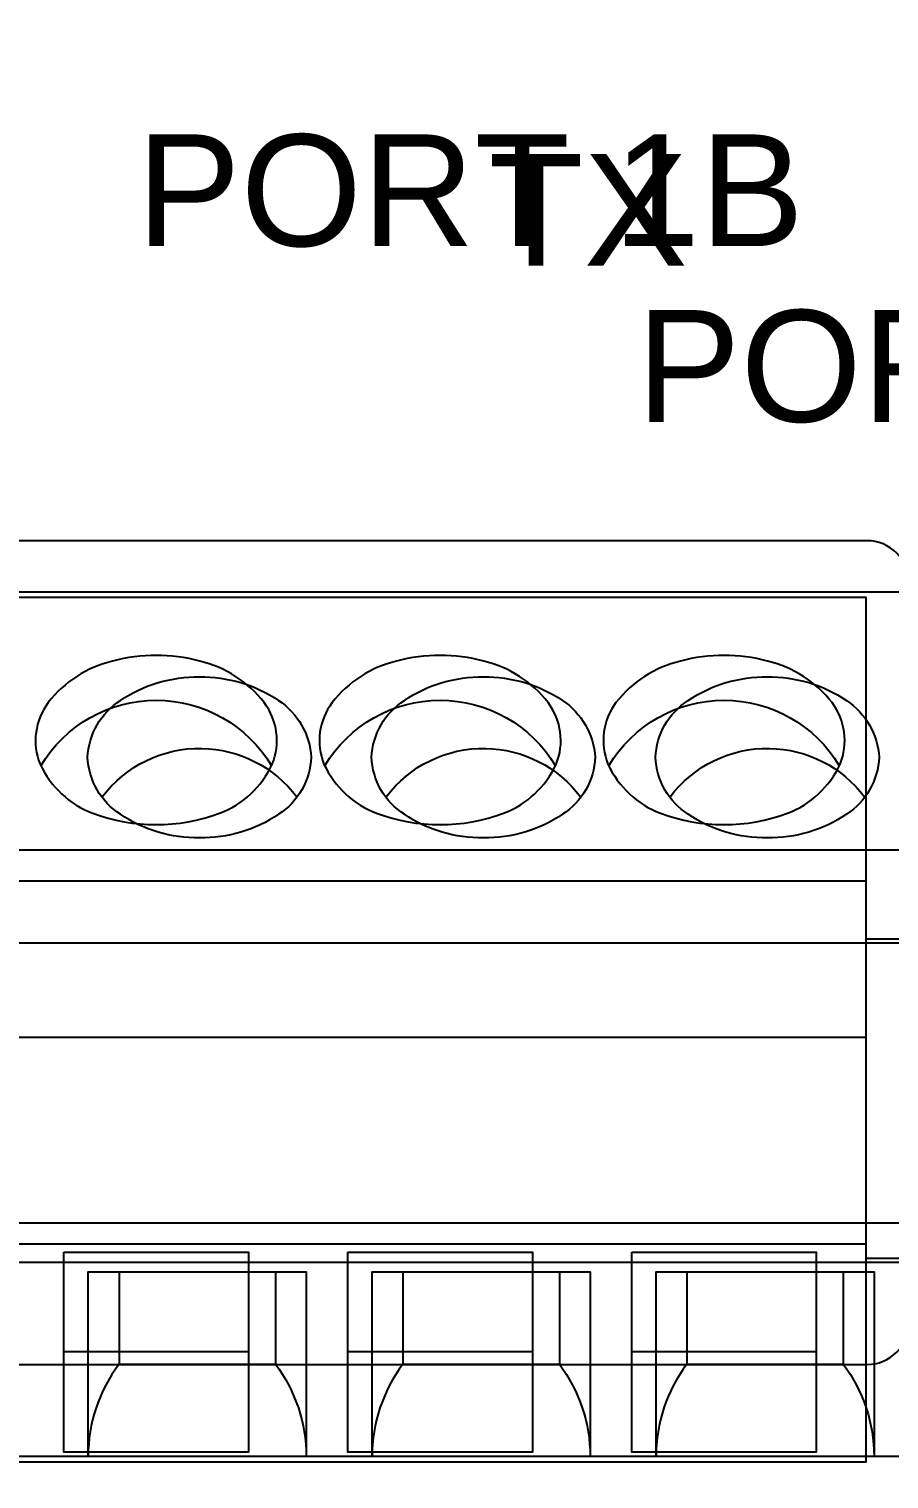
# Model space of a CAD drawing. Extents: x 1 to 23.8, y 0.2 to 17.
# Drawn here: x 18.965 to 19.571, y 5.326 to 6.347 of the extents above; entities that cross this region are included whole.
import ezdxf

# ---------------------------------------------------------------- set-up
doc = ezdxf.new("R2010")
doc.units = 0
doc.header["$MEASUREMENT"] = 0
for name, color, linetype in [('1_01__00__NONE__NO_FO__IRI', 7, 'CONTINUOUS'), ('1_02__01___1__10-100BASE-T', 7, 'CONTINUOUS'), ('1_03__04___1__100BASE-FX__', 7, 'CONTINUOUS'), ('1_04__06___2__10-100BASE-T', 7, 'CONTINUOUS'), ('1_05__08___2__100BASE-FX__', 7, 'CONTINUOUS'), ('1_06__10__NONE__FO__IRIG', 7, 'CONTINUOUS'), ('1_07__11___1__10-100BASE-T', 7, 'CONTINUOUS'), ('1_08__14___1__100BASE-FX__', 7, 'CONTINUOUS'), ('1_09__16___2__10-100BASE-T', 7, 'CONTINUOUS'), ('1_10__18___2__100BASE-FX__', 7, 'CONTINUOUS'), ('2_01__0-__EMPTY', 7, 'CONTINUOUS'), ('2_02__A0__EIA-232_EIA-485', 7, 'CONTINUOUS'), ('2_03__1-___4__DI__4__DO__S', 7, 'CONTINUOUS'), ('2_04__B-___4__DI__4__DO__F', 7, 'CONTINUOUS'), ('2_05__C-___4__DI__3__DO', 7, 'CONTINUOUS'), ('2_06__2X___8__DO__STD_FORM', 7, 'CONTINUOUS'), ('2_07__2A___8__DO__STD_FORM', 7, 'CONTINUOUS'), ('2_08__2B___8__DO__STD__6__', 7, 'CONTINUOUS'), ('2_09__2C___8__DO__STD__2__', 7, 'CONTINUOUS'), ('2_10__3-___8__DI', 7, 'CONTINUOUS'), ('2_11__D-___14__DI', 7, 'CONTINUOUS'), ('2_12__5-___8__AI', 7, 'CONTINUOUS'), ('2_13__6-___4__AI__4__AO', 7, 'CONTINUOUS'), ('6_00_____DWG', 7, 'CONTINUOUS')]:
    doc.layers.add(name, color=color, linetype=linetype)
doc.styles.add('ARIAL', font='arial.ttf')

msp = doc.modelspace()

# ---------------------------------------------------------------- linework, layer by layer
at = {"layer": '2_01__0-__EMPTY'}
for points in [[(20.7505, 5.9869), (19.8552, 5.9869, 0.414214), (19.8253, 5.957), (19.8253, 5.9419), (19.5853, 5.9419), (19.5853, 5.957, 0.414214), (19.5555, 5.9869), (18.5902, 5.9869, 0.414214)], [(18.5902, 5.4069), (19.5555, 5.4069, 0.414214), (19.5853, 5.4367), (19.5853, 5.4519), (19.8253, 5.4519), (19.8253, 5.4367, 0.414214), (19.8552, 5.4069), (20.7505, 5.4069, 0.414214)]]:
    msp.add_lwpolyline(points, format="xyb", dxfattribs=at)
at = {"layer": '2_02__A0__EIA-232_EIA-485'}
for points in [[(18.5549, 5.9471), (19.5549, 5.9471), (19.5549, 5.3381), (18.5549, 5.3381)], [(18.9899, 5.486), (19.1199, 5.486), (19.1199, 5.3452), (18.9899, 5.3452)], [(19.1899, 5.486), (19.3199, 5.486), (19.3199, 5.3452), (19.1899, 5.3452)], [(19.3899, 5.486), (19.5199, 5.486), (19.5199, 5.3452), (19.3899, 5.3452)]]:
    msp.add_lwpolyline(points, close=True, dxfattribs=at)
for points in [[(19.0996, 5.795, 0.194747), (19.1367, 5.8296, 0.262202), (19.131, 5.8729, 0.171582), (19.0856, 5.9021, 0.13218), (19.0242, 5.9021, 0.171584), (18.9788, 5.8729, 0.262202), (18.9731, 5.8296, 0.194747), (19.0102, 5.795, 0.178318)], [(19.2996, 5.795, 0.194747), (19.3367, 5.8296, 0.262202), (19.331, 5.8729, 0.171582), (19.2856, 5.9021, 0.13218), (19.2242, 5.9021, 0.171584), (19.1788, 5.8729, 0.262202), (19.1731, 5.8296, 0.194747), (19.2102, 5.795, 0.178318)], [(19.4996, 5.795, 0.194747), (19.5367, 5.8296, 0.262202), (19.531, 5.8729, 0.171582), (19.4856, 5.9021, 0.13218), (19.4242, 5.9021, 0.171584), (19.3788, 5.8729, 0.262202), (19.3731, 5.8296, 0.194747), (19.4102, 5.795, 0.178318)]]:
    msp.add_lwpolyline(points, format="xyb", close=True, dxfattribs=at)
for points in [[(18.9737, 5.8285, -0.567711), (19.1361, 5.8285)], [(19.1737, 5.8285, -0.567711), (19.3361, 5.8285)], [(19.3737, 5.8285, -0.567711), (19.5361, 5.8285)], [(19.5549, 5.7066), (19.7229, 5.7066, -0.414214), (19.7549, 5.6746), (19.7549, 5.5136, -0.415154), (19.7229, 5.4816), (19.5549, 5.4816)]]:
    msp.add_lwpolyline(points, format="xyb", dxfattribs=at)
for points in [[(19.5549, 5.7471), (18.5549, 5.7471)], [(19.5549, 5.6371), (18.5549, 5.6371)], [(19.5549, 5.4916), (18.5549, 5.4916)], [(19.1199, 5.4159), (18.9899, 5.4159)], [(19.3199, 5.4159), (19.1899, 5.4159)], [(19.5199, 5.4159), (19.3899, 5.4159)]]:
    msp.add_lwpolyline(points, dxfattribs=at)
at = {"layer": '2_03__1-___4__DI__4__DO__S'}
msp.add_lwpolyline([(18.1838, 5.9509), (19.7838, 5.9509), (19.7838, 5.3421), (18.1838, 5.3421)], close=True, dxfattribs=at)
for points in [[(19.0066, 5.8344, -0.244062), (19.0297, 5.8744, -0.154167), (19.0854, 5.891, -0.154167), (19.1411, 5.8744, -0.236767), (19.1641, 5.8344, -0.24406), (19.1411, 5.7943, -0.154167), (19.0854, 5.7777, -0.154167), (19.0297, 5.7943, -0.244061)], [(19.2066, 5.8344, -0.244062), (19.2297, 5.8744, -0.154167), (19.2854, 5.891, -0.154167), (19.3411, 5.8744, -0.236767), (19.3641, 5.8344, -0.24406), (19.3411, 5.7943, -0.154167), (19.2854, 5.7777, -0.154167), (19.2297, 5.7943, -0.244061)], [(19.4066, 5.8344, -0.244062), (19.4297, 5.8744, -0.154167), (19.4854, 5.891, -0.154167), (19.5411, 5.8744, -0.236767), (19.5641, 5.8344, -0.24406), (19.5411, 5.7943, -0.154167), (19.4854, 5.7777, -0.154167), (19.4297, 5.7943, -0.244061)]]:
    msp.add_lwpolyline(points, format="xyb", close=True, dxfattribs=at)
for points in [[(19.0167, 5.8063, -0.001746), (19.0169, 5.8065, -0.240907), (19.087, 5.8407, -0.231198), (19.1539, 5.8065, -0.005828), (19.1542, 5.8065)], [(19.2167, 5.8063, -0.001746), (19.2169, 5.8065, -0.240907), (19.287, 5.8407, -0.231198), (19.3539, 5.8065, -0.005828), (19.3542, 5.8065)], [(19.4167, 5.8063, -0.001746), (19.4169, 5.8065, -0.240907), (19.487, 5.8407, -0.231198), (19.5539, 5.8065, -0.005828), (19.5542, 5.8065)], [(19.0287, 5.4722), (19.0287, 5.4071, 0.162853), (19.007, 5.3421, 1.944453)], [(19.1389, 5.4722), (19.1389, 5.4071, -0.162853), (19.1606, 5.3421, -1.944453)], [(19.2287, 5.4722), (19.2287, 5.4071, 0.162853), (19.207, 5.3421, 1.944453)], [(19.3389, 5.4722), (19.3389, 5.4071, -0.162853), (19.3606, 5.3421, -1.944453)], [(19.4287, 5.4722), (19.4287, 5.4071, 0.162853), (19.407, 5.3421, 1.944453)], [(19.5389, 5.4722), (19.5389, 5.4071, -0.162853), (19.5606, 5.3421, -1.944453)]]:
    msp.add_lwpolyline(points, format="xyb", dxfattribs=at)
for points in [[(18.1838, 5.7693), (19.7838, 5.7693)], [(18.1838, 5.7038), (19.7838, 5.7038)], [(18.1838, 5.5067), (19.7838, 5.5067)], [(18.1838, 5.4789), (19.7838, 5.4789)], [(19.007, 5.3421), (19.007, 5.4722), (19.1606, 5.4722), (19.1606, 5.3421)], [(19.207, 5.3421), (19.207, 5.4722), (19.3606, 5.4722), (19.3606, 5.3421)], [(19.407, 5.3421), (19.407, 5.4722), (19.5606, 5.4722), (19.5606, 5.3421)], [(19.0287, 5.4071), (19.1389, 5.4071)], [(19.2287, 5.4071), (19.3389, 5.4071)], [(19.4287, 5.4071), (19.5389, 5.4071)]]:
    msp.add_lwpolyline(points, dxfattribs=at)
at = {"layer": '2_04__B-___4__DI__4__DO__F'}
msp.add_lwpolyline([(18.1838, 5.9509), (19.7838, 5.9509), (19.7838, 5.3421), (18.1838, 5.3421)], close=True, dxfattribs=at)
for points in [[(19.0066, 5.8344, -0.244062), (19.0297, 5.8744, -0.154167), (19.0854, 5.891, -0.154167), (19.1411, 5.8744, -0.236767), (19.1641, 5.8344, -0.24406), (19.1411, 5.7943, -0.154167), (19.0854, 5.7777, -0.154167), (19.0297, 5.7943, -0.244061)], [(19.2066, 5.8344, -0.244062), (19.2297, 5.8744, -0.154167), (19.2854, 5.891, -0.154167), (19.3411, 5.8744, -0.236767), (19.3641, 5.8344, -0.24406), (19.3411, 5.7943, -0.154167), (19.2854, 5.7777, -0.154167), (19.2297, 5.7943, -0.244061)], [(19.4066, 5.8344, -0.244062), (19.4297, 5.8744, -0.154167), (19.4854, 5.891, -0.154167), (19.5411, 5.8744, -0.236767), (19.5641, 5.8344, -0.24406), (19.5411, 5.7943, -0.154167), (19.4854, 5.7777, -0.154167), (19.4297, 5.7943, -0.244061)]]:
    msp.add_lwpolyline(points, format="xyb", close=True, dxfattribs=at)
for points in [[(19.0167, 5.8063, -0.001746), (19.0169, 5.8065, -0.240907), (19.087, 5.8407, -0.231198), (19.1539, 5.8065, -0.005828), (19.1542, 5.8065)], [(19.2167, 5.8063, -0.001746), (19.2169, 5.8065, -0.240907), (19.287, 5.8407, -0.231198), (19.3539, 5.8065, -0.005828), (19.3542, 5.8065)], [(19.4167, 5.8063, -0.001746), (19.4169, 5.8065, -0.240907), (19.487, 5.8407, -0.231198), (19.5539, 5.8065, -0.005828), (19.5542, 5.8065)], [(19.0287, 5.4722), (19.0287, 5.4071, 0.162853), (19.007, 5.3421, 1.944453)], [(19.1389, 5.4722), (19.1389, 5.4071, -0.162853), (19.1606, 5.3421, -1.944453)], [(19.2287, 5.4722), (19.2287, 5.4071, 0.162853), (19.207, 5.3421, 1.944453)], [(19.3389, 5.4722), (19.3389, 5.4071, -0.162853), (19.3606, 5.3421, -1.944453)], [(19.4287, 5.4722), (19.4287, 5.4071, 0.162853), (19.407, 5.3421, 1.944453)], [(19.5389, 5.4722), (19.5389, 5.4071, -0.162853), (19.5606, 5.3421, -1.944453)]]:
    msp.add_lwpolyline(points, format="xyb", dxfattribs=at)
for points in [[(18.1838, 5.7693), (19.7838, 5.7693)], [(18.1838, 5.7038), (19.7838, 5.7038)], [(18.1838, 5.5067), (19.7838, 5.5067)], [(18.1838, 5.4789), (19.7838, 5.4789)], [(19.007, 5.3421), (19.007, 5.4722), (19.1606, 5.4722), (19.1606, 5.3421)], [(19.207, 5.3421), (19.207, 5.4722), (19.3606, 5.4722), (19.3606, 5.3421)], [(19.407, 5.3421), (19.407, 5.4722), (19.5606, 5.4722), (19.5606, 5.3421)], [(19.0287, 5.4071), (19.1389, 5.4071)], [(19.2287, 5.4071), (19.3389, 5.4071)], [(19.4287, 5.4071), (19.5389, 5.4071)]]:
    msp.add_lwpolyline(points, dxfattribs=at)
at = {"layer": '2_05__C-___4__DI__3__DO'}
msp.add_lwpolyline([(18.1838, 5.9509), (19.7838, 5.9509), (19.7838, 5.3421), (18.1838, 5.3421)], close=True, dxfattribs=at)
for points in [[(19.0066, 5.8344, -0.244062), (19.0297, 5.8744, -0.154167), (19.0854, 5.891, -0.154167), (19.1411, 5.8744, -0.236767), (19.1641, 5.8344, -0.24406), (19.1411, 5.7943, -0.154167), (19.0854, 5.7777, -0.154167), (19.0297, 5.7943, -0.244061)], [(19.2066, 5.8344, -0.244062), (19.2297, 5.8744, -0.154167), (19.2854, 5.891, -0.154167), (19.3411, 5.8744, -0.236767), (19.3641, 5.8344, -0.24406), (19.3411, 5.7943, -0.154167), (19.2854, 5.7777, -0.154167), (19.2297, 5.7943, -0.244061)], [(19.4066, 5.8344, -0.244062), (19.4297, 5.8744, -0.154167), (19.4854, 5.891, -0.154167), (19.5411, 5.8744, -0.236767), (19.5641, 5.8344, -0.24406), (19.5411, 5.7943, -0.154167), (19.4854, 5.7777, -0.154167), (19.4297, 5.7943, -0.244061)]]:
    msp.add_lwpolyline(points, format="xyb", close=True, dxfattribs=at)
for points in [[(19.0167, 5.8063, -0.001746), (19.0169, 5.8065, -0.240907), (19.087, 5.8407, -0.231198), (19.1539, 5.8065, -0.005828), (19.1542, 5.8065)], [(19.2167, 5.8063, -0.001746), (19.2169, 5.8065, -0.240907), (19.287, 5.8407, -0.231198), (19.3539, 5.8065, -0.005828), (19.3542, 5.8065)], [(19.4167, 5.8063, -0.001746), (19.4169, 5.8065, -0.240907), (19.487, 5.8407, -0.231198), (19.5539, 5.8065, -0.005828), (19.5542, 5.8065)], [(19.0287, 5.4722), (19.0287, 5.4071, 0.162853), (19.007, 5.3421, 1.944453)], [(19.1389, 5.4722), (19.1389, 5.4071, -0.162853), (19.1606, 5.3421, -1.944453)], [(19.2287, 5.4722), (19.2287, 5.4071, 0.162853), (19.207, 5.3421, 1.944453)], [(19.3389, 5.4722), (19.3389, 5.4071, -0.162853), (19.3606, 5.3421, -1.944453)], [(19.4287, 5.4722), (19.4287, 5.4071, 0.162853), (19.407, 5.3421, 1.944453)], [(19.5389, 5.4722), (19.5389, 5.4071, -0.162853), (19.5606, 5.3421, -1.944453)]]:
    msp.add_lwpolyline(points, format="xyb", dxfattribs=at)
for points in [[(18.1838, 5.7693), (19.7838, 5.7693)], [(18.1838, 5.7038), (19.7838, 5.7038)], [(18.1838, 5.5067), (19.7838, 5.5067)], [(18.1838, 5.4789), (19.7838, 5.4789)], [(19.007, 5.3421), (19.007, 5.4722), (19.1606, 5.4722), (19.1606, 5.3421)], [(19.207, 5.3421), (19.207, 5.4722), (19.3606, 5.4722), (19.3606, 5.3421)], [(19.407, 5.3421), (19.407, 5.4722), (19.5606, 5.4722), (19.5606, 5.3421)], [(19.0287, 5.4071), (19.1389, 5.4071)], [(19.2287, 5.4071), (19.3389, 5.4071)], [(19.4287, 5.4071), (19.5389, 5.4071)]]:
    msp.add_lwpolyline(points, dxfattribs=at)
at = {"layer": '2_06__2X___8__DO__STD_FORM'}
msp.add_lwpolyline([(18.1838, 5.9509), (19.7838, 5.9509), (19.7838, 5.3421), (18.1838, 5.3421)], close=True, dxfattribs=at)
for points in [[(19.0066, 5.8344, -0.244062), (19.0297, 5.8744, -0.154167), (19.0854, 5.891, -0.154167), (19.1411, 5.8744, -0.236767), (19.1641, 5.8344, -0.24406), (19.1411, 5.7943, -0.154167), (19.0854, 5.7777, -0.154167), (19.0297, 5.7943, -0.244061)], [(19.2066, 5.8344, -0.244062), (19.2297, 5.8744, -0.154167), (19.2854, 5.891, -0.154167), (19.3411, 5.8744, -0.236767), (19.3641, 5.8344, -0.24406), (19.3411, 5.7943, -0.154167), (19.2854, 5.7777, -0.154167), (19.2297, 5.7943, -0.244061)], [(19.4066, 5.8344, -0.244062), (19.4297, 5.8744, -0.154167), (19.4854, 5.891, -0.154167), (19.5411, 5.8744, -0.236767), (19.5641, 5.8344, -0.24406), (19.5411, 5.7943, -0.154167), (19.4854, 5.7777, -0.154167), (19.4297, 5.7943, -0.244061)]]:
    msp.add_lwpolyline(points, format="xyb", close=True, dxfattribs=at)
for points in [[(19.0167, 5.8063, -0.001746), (19.0169, 5.8065, -0.240907), (19.087, 5.8407, -0.231198), (19.1539, 5.8065, -0.005828), (19.1542, 5.8065)], [(19.2167, 5.8063, -0.001746), (19.2169, 5.8065, -0.240907), (19.287, 5.8407, -0.231198), (19.3539, 5.8065, -0.005828), (19.3542, 5.8065)], [(19.4167, 5.8063, -0.001746), (19.4169, 5.8065, -0.240907), (19.487, 5.8407, -0.231198), (19.5539, 5.8065, -0.005828), (19.5542, 5.8065)], [(19.0287, 5.4722), (19.0287, 5.4071, 0.162853), (19.007, 5.3421, 1.944453)], [(19.1389, 5.4722), (19.1389, 5.4071, -0.162853), (19.1606, 5.3421, -1.944453)], [(19.2287, 5.4722), (19.2287, 5.4071, 0.162853), (19.207, 5.3421, 1.944453)], [(19.3389, 5.4722), (19.3389, 5.4071, -0.162853), (19.3606, 5.3421, -1.944453)], [(19.4287, 5.4722), (19.4287, 5.4071, 0.162853), (19.407, 5.3421, 1.944453)], [(19.5389, 5.4722), (19.5389, 5.4071, -0.162853), (19.5606, 5.3421, -1.944453)]]:
    msp.add_lwpolyline(points, format="xyb", dxfattribs=at)
for points in [[(18.1838, 5.7693), (19.7838, 5.7693)], [(18.1838, 5.7038), (19.7838, 5.7038)], [(18.1838, 5.5067), (19.7838, 5.5067)], [(18.1838, 5.4789), (19.7838, 5.4789)], [(19.007, 5.3421), (19.007, 5.4722), (19.1606, 5.4722), (19.1606, 5.3421)], [(19.207, 5.3421), (19.207, 5.4722), (19.3606, 5.4722), (19.3606, 5.3421)], [(19.407, 5.3421), (19.407, 5.4722), (19.5606, 5.4722), (19.5606, 5.3421)], [(19.0287, 5.4071), (19.1389, 5.4071)], [(19.2287, 5.4071), (19.3389, 5.4071)], [(19.4287, 5.4071), (19.5389, 5.4071)]]:
    msp.add_lwpolyline(points, dxfattribs=at)
at = {"layer": '2_07__2A___8__DO__STD_FORM'}
msp.add_lwpolyline([(18.1838, 5.9509), (19.7838, 5.9509), (19.7838, 5.3421), (18.1838, 5.3421)], close=True, dxfattribs=at)
for points in [[(19.0066, 5.8344, -0.244062), (19.0297, 5.8744, -0.154167), (19.0854, 5.891, -0.154167), (19.1411, 5.8744, -0.236767), (19.1641, 5.8344, -0.24406), (19.1411, 5.7943, -0.154167), (19.0854, 5.7777, -0.154167), (19.0297, 5.7943, -0.244061)], [(19.2066, 5.8344, -0.244062), (19.2297, 5.8744, -0.154167), (19.2854, 5.891, -0.154167), (19.3411, 5.8744, -0.236767), (19.3641, 5.8344, -0.24406), (19.3411, 5.7943, -0.154167), (19.2854, 5.7777, -0.154167), (19.2297, 5.7943, -0.244061)], [(19.4066, 5.8344, -0.244062), (19.4297, 5.8744, -0.154167), (19.4854, 5.891, -0.154167), (19.5411, 5.8744, -0.236767), (19.5641, 5.8344, -0.24406), (19.5411, 5.7943, -0.154167), (19.4854, 5.7777, -0.154167), (19.4297, 5.7943, -0.244061)]]:
    msp.add_lwpolyline(points, format="xyb", close=True, dxfattribs=at)
for points in [[(19.0167, 5.8063, -0.001746), (19.0169, 5.8065, -0.240907), (19.087, 5.8407, -0.231198), (19.1539, 5.8065, -0.005828), (19.1542, 5.8065)], [(19.2167, 5.8063, -0.001746), (19.2169, 5.8065, -0.240907), (19.287, 5.8407, -0.231198), (19.3539, 5.8065, -0.005828), (19.3542, 5.8065)], [(19.4167, 5.8063, -0.001746), (19.4169, 5.8065, -0.240907), (19.487, 5.8407, -0.231198), (19.5539, 5.8065, -0.005828), (19.5542, 5.8065)], [(19.0287, 5.4722), (19.0287, 5.4071, 0.162853), (19.007, 5.3421, 1.944453)], [(19.1389, 5.4722), (19.1389, 5.4071, -0.162853), (19.1606, 5.3421, -1.944453)], [(19.2287, 5.4722), (19.2287, 5.4071, 0.162853), (19.207, 5.3421, 1.944453)], [(19.3389, 5.4722), (19.3389, 5.4071, -0.162853), (19.3606, 5.3421, -1.944453)], [(19.4287, 5.4722), (19.4287, 5.4071, 0.162853), (19.407, 5.3421, 1.944453)], [(19.5389, 5.4722), (19.5389, 5.4071, -0.162853), (19.5606, 5.3421, -1.944453)]]:
    msp.add_lwpolyline(points, format="xyb", dxfattribs=at)
for points in [[(18.1838, 5.7693), (19.7838, 5.7693)], [(18.1838, 5.7038), (19.7838, 5.7038)], [(18.1838, 5.5067), (19.7838, 5.5067)], [(18.1838, 5.4789), (19.7838, 5.4789)], [(19.007, 5.3421), (19.007, 5.4722), (19.1606, 5.4722), (19.1606, 5.3421)], [(19.207, 5.3421), (19.207, 5.4722), (19.3606, 5.4722), (19.3606, 5.3421)], [(19.407, 5.3421), (19.407, 5.4722), (19.5606, 5.4722), (19.5606, 5.3421)], [(19.0287, 5.4071), (19.1389, 5.4071)], [(19.2287, 5.4071), (19.3389, 5.4071)], [(19.4287, 5.4071), (19.5389, 5.4071)]]:
    msp.add_lwpolyline(points, dxfattribs=at)
at = {"layer": '2_08__2B___8__DO__STD__6__'}
msp.add_lwpolyline([(18.1838, 5.9509), (19.7838, 5.9509), (19.7838, 5.3421), (18.1838, 5.3421)], close=True, dxfattribs=at)
for points in [[(19.0066, 5.8344, -0.244062), (19.0297, 5.8744, -0.154167), (19.0854, 5.891, -0.154167), (19.1411, 5.8744, -0.236767), (19.1641, 5.8344, -0.24406), (19.1411, 5.7943, -0.154167), (19.0854, 5.7777, -0.154167), (19.0297, 5.7943, -0.244061)], [(19.2066, 5.8344, -0.244062), (19.2297, 5.8744, -0.154167), (19.2854, 5.891, -0.154167), (19.3411, 5.8744, -0.236767), (19.3641, 5.8344, -0.24406), (19.3411, 5.7943, -0.154167), (19.2854, 5.7777, -0.154167), (19.2297, 5.7943, -0.244061)], [(19.4066, 5.8344, -0.244062), (19.4297, 5.8744, -0.154167), (19.4854, 5.891, -0.154167), (19.5411, 5.8744, -0.236767), (19.5641, 5.8344, -0.24406), (19.5411, 5.7943, -0.154167), (19.4854, 5.7777, -0.154167), (19.4297, 5.7943, -0.244061)]]:
    msp.add_lwpolyline(points, format="xyb", close=True, dxfattribs=at)
for points in [[(19.0167, 5.8063, -0.001746), (19.0169, 5.8065, -0.240907), (19.087, 5.8407, -0.231198), (19.1539, 5.8065, -0.005828), (19.1542, 5.8065)], [(19.2167, 5.8063, -0.001746), (19.2169, 5.8065, -0.240907), (19.287, 5.8407, -0.231198), (19.3539, 5.8065, -0.005828), (19.3542, 5.8065)], [(19.4167, 5.8063, -0.001746), (19.4169, 5.8065, -0.240907), (19.487, 5.8407, -0.231198), (19.5539, 5.8065, -0.005828), (19.5542, 5.8065)], [(19.0287, 5.4722), (19.0287, 5.4071, 0.162853), (19.007, 5.3421, 1.944453)], [(19.1389, 5.4722), (19.1389, 5.4071, -0.162853), (19.1606, 5.3421, -1.944453)], [(19.2287, 5.4722), (19.2287, 5.4071, 0.162853), (19.207, 5.3421, 1.944453)], [(19.3389, 5.4722), (19.3389, 5.4071, -0.162853), (19.3606, 5.3421, -1.944453)], [(19.4287, 5.4722), (19.4287, 5.4071, 0.162853), (19.407, 5.3421, 1.944453)], [(19.5389, 5.4722), (19.5389, 5.4071, -0.162853), (19.5606, 5.3421, -1.944453)]]:
    msp.add_lwpolyline(points, format="xyb", dxfattribs=at)
for points in [[(18.1838, 5.7693), (19.7838, 5.7693)], [(18.1838, 5.7038), (19.7838, 5.7038)], [(18.1838, 5.5067), (19.7838, 5.5067)], [(18.1838, 5.4789), (19.7838, 5.4789)], [(19.007, 5.3421), (19.007, 5.4722), (19.1606, 5.4722), (19.1606, 5.3421)], [(19.207, 5.3421), (19.207, 5.4722), (19.3606, 5.4722), (19.3606, 5.3421)], [(19.407, 5.3421), (19.407, 5.4722), (19.5606, 5.4722), (19.5606, 5.3421)], [(19.0287, 5.4071), (19.1389, 5.4071)], [(19.2287, 5.4071), (19.3389, 5.4071)], [(19.4287, 5.4071), (19.5389, 5.4071)]]:
    msp.add_lwpolyline(points, dxfattribs=at)
at = {"layer": '2_09__2C___8__DO__STD__2__'}
msp.add_lwpolyline([(18.1838, 5.9509), (19.7838, 5.9509), (19.7838, 5.3421), (18.1838, 5.3421)], close=True, dxfattribs=at)
for points in [[(19.0066, 5.8344, -0.244062), (19.0297, 5.8744, -0.154167), (19.0854, 5.891, -0.154167), (19.1411, 5.8744, -0.236767), (19.1641, 5.8344, -0.24406), (19.1411, 5.7943, -0.154167), (19.0854, 5.7777, -0.154167), (19.0297, 5.7943, -0.244061)], [(19.2066, 5.8344, -0.244062), (19.2297, 5.8744, -0.154167), (19.2854, 5.891, -0.154167), (19.3411, 5.8744, -0.236767), (19.3641, 5.8344, -0.24406), (19.3411, 5.7943, -0.154167), (19.2854, 5.7777, -0.154167), (19.2297, 5.7943, -0.244061)], [(19.4066, 5.8344, -0.244062), (19.4297, 5.8744, -0.154167), (19.4854, 5.891, -0.154167), (19.5411, 5.8744, -0.236767), (19.5641, 5.8344, -0.24406), (19.5411, 5.7943, -0.154167), (19.4854, 5.7777, -0.154167), (19.4297, 5.7943, -0.244061)]]:
    msp.add_lwpolyline(points, format="xyb", close=True, dxfattribs=at)
for points in [[(19.0167, 5.8063, -0.001746), (19.0169, 5.8065, -0.240907), (19.087, 5.8407, -0.231198), (19.1539, 5.8065, -0.005828), (19.1542, 5.8065)], [(19.2167, 5.8063, -0.001746), (19.2169, 5.8065, -0.240907), (19.287, 5.8407, -0.231198), (19.3539, 5.8065, -0.005828), (19.3542, 5.8065)], [(19.4167, 5.8063, -0.001746), (19.4169, 5.8065, -0.240907), (19.487, 5.8407, -0.231198), (19.5539, 5.8065, -0.005828), (19.5542, 5.8065)], [(19.0287, 5.4722), (19.0287, 5.4071, 0.162853), (19.007, 5.3421, 1.944453)], [(19.1389, 5.4722), (19.1389, 5.4071, -0.162853), (19.1606, 5.3421, -1.944453)], [(19.2287, 5.4722), (19.2287, 5.4071, 0.162853), (19.207, 5.3421, 1.944453)], [(19.3389, 5.4722), (19.3389, 5.4071, -0.162853), (19.3606, 5.3421, -1.944453)], [(19.4287, 5.4722), (19.4287, 5.4071, 0.162853), (19.407, 5.3421, 1.944453)], [(19.5389, 5.4722), (19.5389, 5.4071, -0.162853), (19.5606, 5.3421, -1.944453)]]:
    msp.add_lwpolyline(points, format="xyb", dxfattribs=at)
for points in [[(18.1838, 5.7693), (19.7838, 5.7693)], [(18.1838, 5.7038), (19.7838, 5.7038)], [(18.1838, 5.5067), (19.7838, 5.5067)], [(18.1838, 5.4789), (19.7838, 5.4789)], [(19.007, 5.3421), (19.007, 5.4722), (19.1606, 5.4722), (19.1606, 5.3421)], [(19.207, 5.3421), (19.207, 5.4722), (19.3606, 5.4722), (19.3606, 5.3421)], [(19.407, 5.3421), (19.407, 5.4722), (19.5606, 5.4722), (19.5606, 5.3421)], [(19.0287, 5.4071), (19.1389, 5.4071)], [(19.2287, 5.4071), (19.3389, 5.4071)], [(19.4287, 5.4071), (19.5389, 5.4071)]]:
    msp.add_lwpolyline(points, dxfattribs=at)
at = {"layer": '2_10__3-___8__DI'}
msp.add_lwpolyline([(18.1838, 5.9509), (19.7838, 5.9509), (19.7838, 5.3421), (18.1838, 5.3421)], close=True, dxfattribs=at)
for points in [[(19.0066, 5.8344, -0.244062), (19.0297, 5.8744, -0.154167), (19.0854, 5.891, -0.154167), (19.1411, 5.8744, -0.236767), (19.1641, 5.8344, -0.24406), (19.1411, 5.7943, -0.154167), (19.0854, 5.7777, -0.154167), (19.0297, 5.7943, -0.244061)], [(19.2066, 5.8344, -0.244062), (19.2297, 5.8744, -0.154167), (19.2854, 5.891, -0.154167), (19.3411, 5.8744, -0.236767), (19.3641, 5.8344, -0.24406), (19.3411, 5.7943, -0.154167), (19.2854, 5.7777, -0.154167), (19.2297, 5.7943, -0.244061)], [(19.4066, 5.8344, -0.244062), (19.4297, 5.8744, -0.154167), (19.4854, 5.891, -0.154167), (19.5411, 5.8744, -0.236767), (19.5641, 5.8344, -0.24406), (19.5411, 5.7943, -0.154167), (19.4854, 5.7777, -0.154167), (19.4297, 5.7943, -0.244061)]]:
    msp.add_lwpolyline(points, format="xyb", close=True, dxfattribs=at)
for points in [[(19.0167, 5.8063, -0.001746), (19.0169, 5.8065, -0.240907), (19.087, 5.8407, -0.231198), (19.1539, 5.8065, -0.005828), (19.1542, 5.8065)], [(19.2167, 5.8063, -0.001746), (19.2169, 5.8065, -0.240907), (19.287, 5.8407, -0.231198), (19.3539, 5.8065, -0.005828), (19.3542, 5.8065)], [(19.4167, 5.8063, -0.001746), (19.4169, 5.8065, -0.240907), (19.487, 5.8407, -0.231198), (19.5539, 5.8065, -0.005828), (19.5542, 5.8065)], [(19.0287, 5.4722), (19.0287, 5.4071, 0.162853), (19.007, 5.3421, 1.944453)], [(19.1389, 5.4722), (19.1389, 5.4071, -0.162853), (19.1606, 5.3421, -1.944453)], [(19.2287, 5.4722), (19.2287, 5.4071, 0.162853), (19.207, 5.3421, 1.944453)], [(19.3389, 5.4722), (19.3389, 5.4071, -0.162853), (19.3606, 5.3421, -1.944453)], [(19.4287, 5.4722), (19.4287, 5.4071, 0.162853), (19.407, 5.3421, 1.944453)], [(19.5389, 5.4722), (19.5389, 5.4071, -0.162853), (19.5606, 5.3421, -1.944453)]]:
    msp.add_lwpolyline(points, format="xyb", dxfattribs=at)
for points in [[(18.1838, 5.7693), (19.7838, 5.7693)], [(18.1838, 5.7038), (19.7838, 5.7038)], [(18.1838, 5.5067), (19.7838, 5.5067)], [(18.1838, 5.4789), (19.7838, 5.4789)], [(19.007, 5.3421), (19.007, 5.4722), (19.1606, 5.4722), (19.1606, 5.3421)], [(19.207, 5.3421), (19.207, 5.4722), (19.3606, 5.4722), (19.3606, 5.3421)], [(19.407, 5.3421), (19.407, 5.4722), (19.5606, 5.4722), (19.5606, 5.3421)], [(19.0287, 5.4071), (19.1389, 5.4071)], [(19.2287, 5.4071), (19.3389, 5.4071)], [(19.4287, 5.4071), (19.5389, 5.4071)]]:
    msp.add_lwpolyline(points, dxfattribs=at)
at = {"layer": '2_11__D-___14__DI'}
msp.add_lwpolyline([(18.1838, 5.9509), (19.7838, 5.9509), (19.7838, 5.3421), (18.1838, 5.3421)], close=True, dxfattribs=at)
for points in [[(19.0066, 5.8344, -0.244062), (19.0297, 5.8744, -0.154167), (19.0854, 5.891, -0.154167), (19.1411, 5.8744, -0.236767), (19.1641, 5.8344, -0.24406), (19.1411, 5.7943, -0.154167), (19.0854, 5.7777, -0.154167), (19.0297, 5.7943, -0.244061)], [(19.2066, 5.8344, -0.244062), (19.2297, 5.8744, -0.154167), (19.2854, 5.891, -0.154167), (19.3411, 5.8744, -0.236767), (19.3641, 5.8344, -0.24406), (19.3411, 5.7943, -0.154167), (19.2854, 5.7777, -0.154167), (19.2297, 5.7943, -0.244061)], [(19.4066, 5.8344, -0.244062), (19.4297, 5.8744, -0.154167), (19.4854, 5.891, -0.154167), (19.5411, 5.8744, -0.236767), (19.5641, 5.8344, -0.24406), (19.5411, 5.7943, -0.154167), (19.4854, 5.7777, -0.154167), (19.4297, 5.7943, -0.244061)]]:
    msp.add_lwpolyline(points, format="xyb", close=True, dxfattribs=at)
for points in [[(19.0167, 5.8063, -0.001746), (19.0169, 5.8065, -0.240907), (19.087, 5.8407, -0.231198), (19.1539, 5.8065, -0.005828), (19.1542, 5.8065)], [(19.2167, 5.8063, -0.001746), (19.2169, 5.8065, -0.240907), (19.287, 5.8407, -0.231198), (19.3539, 5.8065, -0.005828), (19.3542, 5.8065)], [(19.4167, 5.8063, -0.001746), (19.4169, 5.8065, -0.240907), (19.487, 5.8407, -0.231198), (19.5539, 5.8065, -0.005828), (19.5542, 5.8065)], [(19.0287, 5.4722), (19.0287, 5.4071, 0.162853), (19.007, 5.3421, 1.944453)], [(19.1389, 5.4722), (19.1389, 5.4071, -0.162853), (19.1606, 5.3421, -1.944453)], [(19.2287, 5.4722), (19.2287, 5.4071, 0.162853), (19.207, 5.3421, 1.944453)], [(19.3389, 5.4722), (19.3389, 5.4071, -0.162853), (19.3606, 5.3421, -1.944453)], [(19.4287, 5.4722), (19.4287, 5.4071, 0.162853), (19.407, 5.3421, 1.944453)], [(19.5389, 5.4722), (19.5389, 5.4071, -0.162853), (19.5606, 5.3421, -1.944453)]]:
    msp.add_lwpolyline(points, format="xyb", dxfattribs=at)
for points in [[(18.1838, 5.7693), (19.7838, 5.7693)], [(18.1838, 5.7038), (19.7838, 5.7038)], [(18.1838, 5.5067), (19.7838, 5.5067)], [(18.1838, 5.4789), (19.7838, 5.4789)], [(19.007, 5.3421), (19.007, 5.4722), (19.1606, 5.4722), (19.1606, 5.3421)], [(19.207, 5.3421), (19.207, 5.4722), (19.3606, 5.4722), (19.3606, 5.3421)], [(19.407, 5.3421), (19.407, 5.4722), (19.5606, 5.4722), (19.5606, 5.3421)], [(19.0287, 5.4071), (19.1389, 5.4071)], [(19.2287, 5.4071), (19.3389, 5.4071)], [(19.4287, 5.4071), (19.5389, 5.4071)]]:
    msp.add_lwpolyline(points, dxfattribs=at)
at = {"layer": '2_12__5-___8__AI'}
msp.add_lwpolyline([(18.1838, 5.9509), (19.7838, 5.9509), (19.7838, 5.3421), (18.1838, 5.3421)], close=True, dxfattribs=at)
for points in [[(19.0066, 5.8344, -0.244062), (19.0297, 5.8744, -0.154167), (19.0854, 5.891, -0.154167), (19.1411, 5.8744, -0.236767), (19.1641, 5.8344, -0.24406), (19.1411, 5.7943, -0.154167), (19.0854, 5.7777, -0.154167), (19.0297, 5.7943, -0.244061)], [(19.2066, 5.8344, -0.244062), (19.2297, 5.8744, -0.154167), (19.2854, 5.891, -0.154167), (19.3411, 5.8744, -0.236767), (19.3641, 5.8344, -0.24406), (19.3411, 5.7943, -0.154167), (19.2854, 5.7777, -0.154167), (19.2297, 5.7943, -0.244061)], [(19.4066, 5.8344, -0.244062), (19.4297, 5.8744, -0.154167), (19.4854, 5.891, -0.154167), (19.5411, 5.8744, -0.236767), (19.5641, 5.8344, -0.24406), (19.5411, 5.7943, -0.154167), (19.4854, 5.7777, -0.154167), (19.4297, 5.7943, -0.244061)]]:
    msp.add_lwpolyline(points, format="xyb", close=True, dxfattribs=at)
for points in [[(19.0167, 5.8063, -0.001746), (19.0169, 5.8065, -0.240907), (19.087, 5.8407, -0.231198), (19.1539, 5.8065, -0.005828), (19.1542, 5.8065)], [(19.2167, 5.8063, -0.001746), (19.2169, 5.8065, -0.240907), (19.287, 5.8407, -0.231198), (19.3539, 5.8065, -0.005828), (19.3542, 5.8065)], [(19.4167, 5.8063, -0.001746), (19.4169, 5.8065, -0.240907), (19.487, 5.8407, -0.231198), (19.5539, 5.8065, -0.005828), (19.5542, 5.8065)], [(19.0287, 5.4722), (19.0287, 5.4071, 0.162853), (19.007, 5.3421, 1.944453)], [(19.1389, 5.4722), (19.1389, 5.4071, -0.162853), (19.1606, 5.3421, -1.944453)], [(19.2287, 5.4722), (19.2287, 5.4071, 0.162853), (19.207, 5.3421, 1.944453)], [(19.3389, 5.4722), (19.3389, 5.4071, -0.162853), (19.3606, 5.3421, -1.944453)], [(19.4287, 5.4722), (19.4287, 5.4071, 0.162853), (19.407, 5.3421, 1.944453)], [(19.5389, 5.4722), (19.5389, 5.4071, -0.162853), (19.5606, 5.3421, -1.944453)]]:
    msp.add_lwpolyline(points, format="xyb", dxfattribs=at)
for points in [[(18.1838, 5.7693), (19.7838, 5.7693)], [(18.1838, 5.7038), (19.7838, 5.7038)], [(18.1838, 5.5067), (19.7838, 5.5067)], [(18.1838, 5.4789), (19.7838, 5.4789)], [(19.007, 5.3421), (19.007, 5.4722), (19.1606, 5.4722), (19.1606, 5.3421)], [(19.207, 5.3421), (19.207, 5.4722), (19.3606, 5.4722), (19.3606, 5.3421)], [(19.407, 5.3421), (19.407, 5.4722), (19.5606, 5.4722), (19.5606, 5.3421)], [(19.0287, 5.4071), (19.1389, 5.4071)], [(19.2287, 5.4071), (19.3389, 5.4071)], [(19.4287, 5.4071), (19.5389, 5.4071)]]:
    msp.add_lwpolyline(points, dxfattribs=at)
at = {"layer": '2_13__6-___4__AI__4__AO'}
msp.add_lwpolyline([(18.1838, 5.9509), (19.7838, 5.9509), (19.7838, 5.3421), (18.1838, 5.3421)], close=True, dxfattribs=at)
for points in [[(19.0066, 5.8344, -0.244062), (19.0297, 5.8744, -0.154167), (19.0854, 5.891, -0.154167), (19.1411, 5.8744, -0.236767), (19.1641, 5.8344, -0.24406), (19.1411, 5.7943, -0.154167), (19.0854, 5.7777, -0.154167), (19.0297, 5.7943, -0.244061)], [(19.2066, 5.8344, -0.244062), (19.2297, 5.8744, -0.154167), (19.2854, 5.891, -0.154167), (19.3411, 5.8744, -0.236767), (19.3641, 5.8344, -0.24406), (19.3411, 5.7943, -0.154167), (19.2854, 5.7777, -0.154167), (19.2297, 5.7943, -0.244061)], [(19.4066, 5.8344, -0.244062), (19.4297, 5.8744, -0.154167), (19.4854, 5.891, -0.154167), (19.5411, 5.8744, -0.236767), (19.5641, 5.8344, -0.24406), (19.5411, 5.7943, -0.154167), (19.4854, 5.7777, -0.154167), (19.4297, 5.7943, -0.244061)]]:
    msp.add_lwpolyline(points, format="xyb", close=True, dxfattribs=at)
for points in [[(19.0167, 5.8063, -0.001746), (19.0169, 5.8065, -0.240907), (19.087, 5.8407, -0.231198), (19.1539, 5.8065, -0.005828), (19.1542, 5.8065)], [(19.2167, 5.8063, -0.001746), (19.2169, 5.8065, -0.240907), (19.287, 5.8407, -0.231198), (19.3539, 5.8065, -0.005828), (19.3542, 5.8065)], [(19.4167, 5.8063, -0.001746), (19.4169, 5.8065, -0.240907), (19.487, 5.8407, -0.231198), (19.5539, 5.8065, -0.005828), (19.5542, 5.8065)], [(19.0287, 5.4722), (19.0287, 5.4071, 0.162853), (19.007, 5.3421, 1.944453)], [(19.1389, 5.4722), (19.1389, 5.4071, -0.162853), (19.1606, 5.3421, -1.944453)], [(19.2287, 5.4722), (19.2287, 5.4071, 0.162853), (19.207, 5.3421, 1.944453)], [(19.3389, 5.4722), (19.3389, 5.4071, -0.162853), (19.3606, 5.3421, -1.944453)], [(19.4287, 5.4722), (19.4287, 5.4071, 0.162853), (19.407, 5.3421, 1.944453)], [(19.5389, 5.4722), (19.5389, 5.4071, -0.162853), (19.5606, 5.3421, -1.944453)]]:
    msp.add_lwpolyline(points, format="xyb", dxfattribs=at)
for points in [[(18.1838, 5.7693), (19.7838, 5.7693)], [(18.1838, 5.7038), (19.7838, 5.7038)], [(18.1838, 5.5067), (19.7838, 5.5067)], [(18.1838, 5.4789), (19.7838, 5.4789)], [(19.007, 5.3421), (19.007, 5.4722), (19.1606, 5.4722), (19.1606, 5.3421)], [(19.207, 5.3421), (19.207, 5.4722), (19.3606, 5.4722), (19.3606, 5.3421)], [(19.407, 5.3421), (19.407, 5.4722), (19.5606, 5.4722), (19.5606, 5.3421)], [(19.0287, 5.4071), (19.1389, 5.4071)], [(19.2287, 5.4071), (19.3389, 5.4071)], [(19.4287, 5.4071), (19.5389, 5.4071)]]:
    msp.add_lwpolyline(points, dxfattribs=at)
at = {"layer": '6_00_____DWG'}
msp.add_lwpolyline([(17.9705, 8.8523), (22.6358, 8.8523, -0.414214), (22.7146, 8.7735), (22.7146, 8.685, 0.414214), (22.8327, 8.5669), (22.9213, 8.5669, -0.414213), (23, 8.4881), (23, 1.933, -0.414213), (22.9213, 1.8543), (22.8327, 1.8543, 0.414213), (22.7146, 1.7361), (22.7146, 1.6476, -0.414213), (22.6358, 1.5688, -0.000001), (17.9705, 1.5688, -0.414214), (17.8917, 1.6476), (17.8917, 1.7361, 0.414214), (17.7736, 1.8543), (17.685, 1.8543, -0.414214), (17.6063, 1.933), (17.6063, 8.4881, -0.414213), (17.685, 8.5669), (17.7736, 8.5669, 0.414213), (17.8917, 8.685), (17.8917, 8.7735, -0.414213)], format="xyb", close=True, dxfattribs=at)

# ---------------------------------------------------------------- texts
at = {"layer": '1_01__00__NONE__NO_FO__IRI', "style": 'ARIAL'}
for s, p in [('TX', (19.2889, 6.1805)), ('TX', (19.2889, 6.1805)), ('PORT 2', (19.3932, 6.0706)), ('PORT 2', (19.3932, 6.0706))]:
    msp.add_text(s, height=0.07867, dxfattribs=at).set_placement(p)
at = {"layer": '1_02__01___1__10-100BASE-T', "style": 'ARIAL'}
for s, p in [('TX', (19.2889, 6.1805)), ('PORT 2', (19.3932, 6.0706))]:
    msp.add_text(s, height=0.07867, dxfattribs=at).set_placement(p)
at = {"layer": '1_03__04___1__100BASE-FX__', "style": 'ARIAL'}
msp.add_text('PORT 1B', height=0.07867, dxfattribs=at).set_placement((19.0411, 6.1943))
at = {"layer": '1_04__06___2__10-100BASE-T', "style": 'ARIAL'}
msp.add_text('PORT 1B', height=0.07867, dxfattribs=at).set_placement((19.0411, 6.1943))
at = {"layer": '1_05__08___2__100BASE-FX__', "style": 'ARIAL'}
msp.add_text('PORT 1B', height=0.07867, dxfattribs=at).set_placement((19.0411, 6.1943))
at = {"layer": '1_06__10__NONE__FO__IRIG', "style": 'ARIAL'}
for s, p in [('TX', (19.2889, 6.1805)), ('TX', (19.2889, 6.1805)), ('PORT 2', (19.3932, 6.0706)), ('PORT 2', (19.3932, 6.0706))]:
    msp.add_text(s, height=0.07867, dxfattribs=at).set_placement(p)
at = {"layer": '1_07__11___1__10-100BASE-T', "style": 'ARIAL'}
for s, p in [('TX', (19.2889, 6.1805)), ('TX', (19.2889, 6.1805)), ('PORT 2', (19.3932, 6.0706)), ('PORT 2', (19.3932, 6.0706))]:
    msp.add_text(s, height=0.07867, dxfattribs=at).set_placement(p)
at = {"layer": '1_08__14___1__100BASE-FX__', "style": 'ARIAL'}
msp.add_text('PORT 1B', height=0.07867, dxfattribs=at).set_placement((19.0411, 6.1943))
at = {"layer": '1_09__16___2__10-100BASE-T', "style": 'ARIAL'}
msp.add_text('PORT 1B', height=0.07867, dxfattribs=at).set_placement((19.0411, 6.1943))
at = {"layer": '1_10__18___2__100BASE-FX__', "style": 'ARIAL'}
msp.add_text('PORT 1B', height=0.07867, dxfattribs=at).set_placement((19.0411, 6.1943))

doc.saveas('drawing.dxf')
